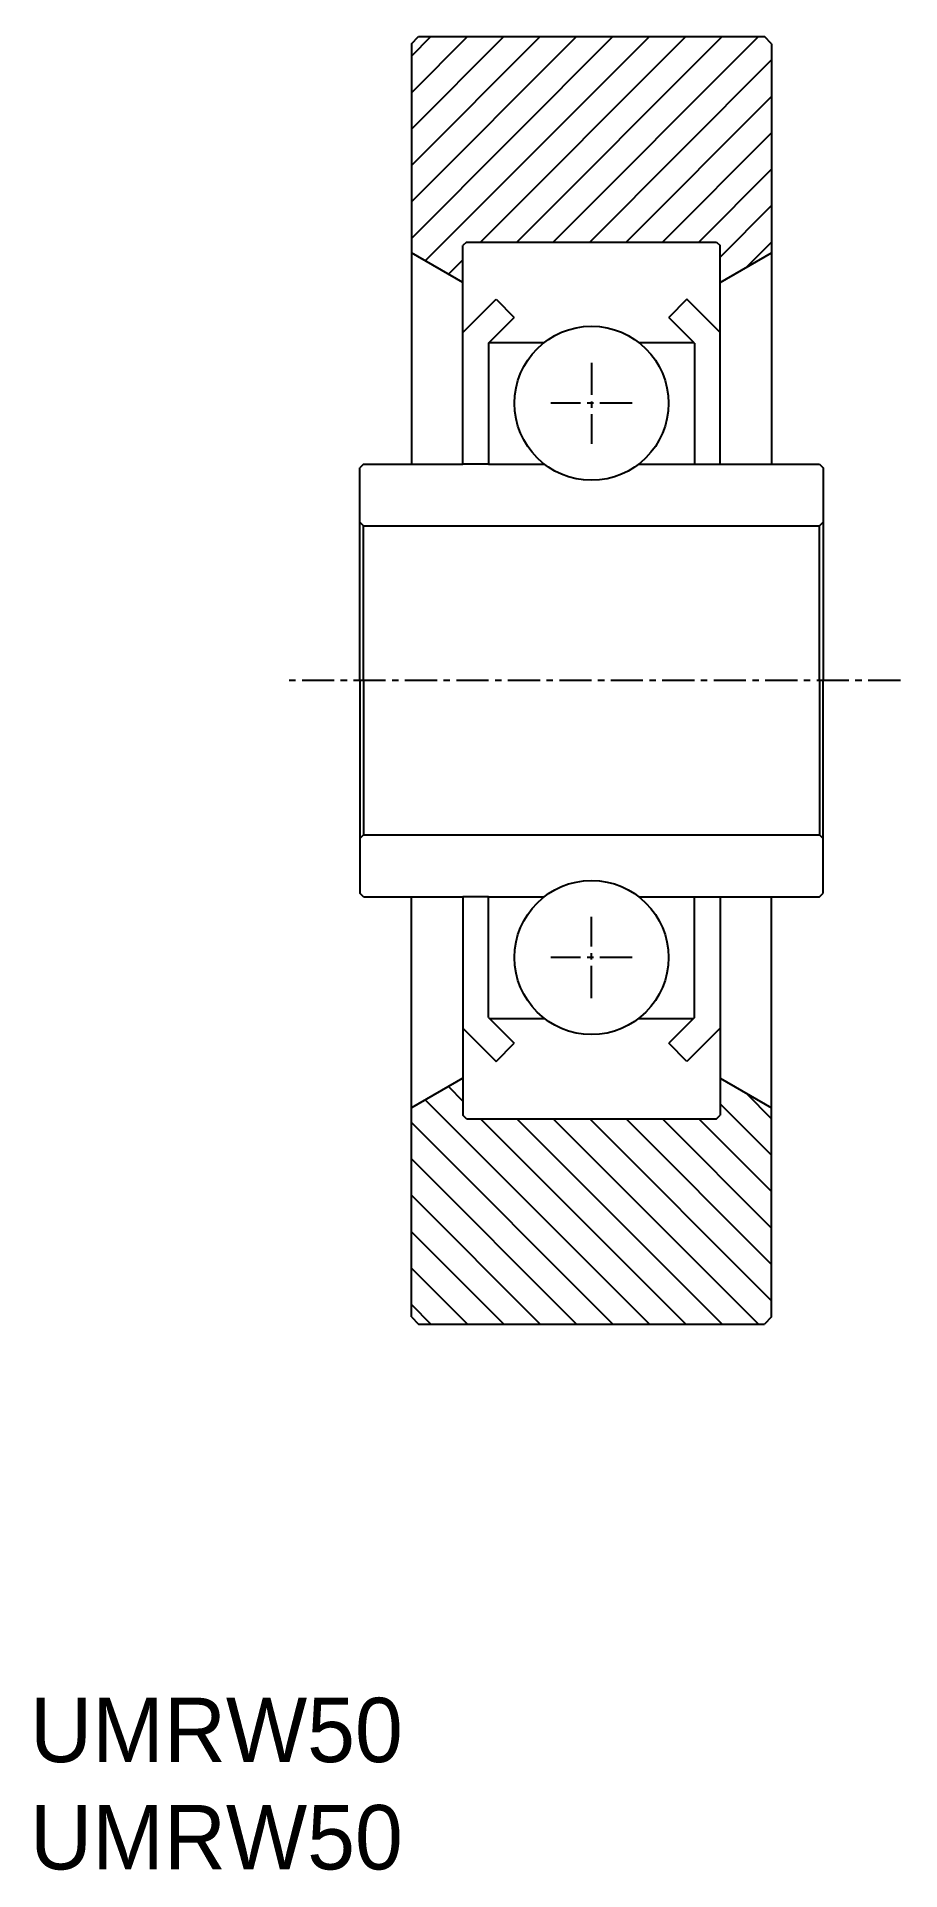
# Model space of a CAD drawing. Extents: x -55.2 to -21.7, y -9.3 to 61.9.
import ezdxf

# ---------------------------------------------------------------- set-up
doc = ezdxf.new("R2010")
doc.units = 0
doc.linetypes.add('CENTER', pattern=[2, 1.25, -0.25, 0.25, -0.25])
doc.layers.get('0').update_dxf_attribs({"linetype": 'CONTINUOUS'})
doc.layers.add('CENTER', color=1, linetype='CENTER')

# ---------------------------------------------------------------- blocks, each defined once
blk = doc.blocks.new('*X4')
at = {"color": 0, "linetype": 'CONTINUOUS'}
for p, q in [((-40.665, 54.088), (-32.832, 61.921)), ((-40.665, 55.502), (-34.246, 61.921)), ((-40.665, 56.916), (-35.66, 61.921)), ((-40.665, 58.33), (-37.074, 61.921)), ((-40.665, 59.745), (-38.489, 61.921)), ((-40.665, 61.159), (-39.903, 61.921)), ((-40.125, 53.213), (-31.418, 61.921)), ((-37.978, 53.946), (-30.003, 61.921)), ((-36.564, 53.946), (-28.589, 61.921)), ((-35.15, 53.946), (-27.175, 61.921)), ((-33.736, 53.946), (-26.665, 61.017)), ((-32.322, 53.946), (-26.665, 59.602)), ((-30.907, 53.946), (-26.665, 58.188)), ((-29.493, 53.946), (-26.665, 56.774)), ((-28.665, 53.36), (-26.665, 55.36)), ((-27.659, 52.951), (-26.665, 53.946)), ((-39.228, 52.696), (-38.665, 53.259))]:
    blk.add_line(p, q, dxfattribs=at)
blk = doc.blocks.new('*X5')
at = {"color": 0, "linetype": 'CONTINUOUS'}
for p, q in [((-39.228, 21.145), (-38.665, 20.582)), ((-27.659, 20.89), (-26.665, 19.895)), ((-40.125, 20.628), (-31.418, 11.921)), ((-28.665, 20.481), (-26.665, 18.481)), ((-40.665, 19.753), (-32.832, 11.921)), ((-37.978, 19.896), (-30.003, 11.921)), ((-36.564, 19.896), (-28.589, 11.921)), ((-35.15, 19.896), (-27.175, 11.921)), ((-33.736, 19.896), (-26.665, 12.824)), ((-32.322, 19.896), (-26.665, 14.239)), ((-30.907, 19.896), (-26.665, 15.653)), ((-29.493, 19.896), (-26.665, 17.067)), ((-40.665, 18.339), (-34.246, 11.921)), ((-40.665, 16.925), (-35.66, 11.921)), ((-40.665, 15.511), (-37.074, 11.921)), ((-40.665, 14.096), (-38.489, 11.921)), ((-40.665, 12.682), (-39.903, 11.921))]:
    blk.add_line(p, q, dxfattribs=at)

msp = doc.modelspace()

# ---------------------------------------------------------------- linework, layer by layer
at = {"color": 7, "linetype": 'CONTINUOUS'}
for p, q in [((-40.665, 61.641), (-40.385, 61.921)), ((-40.665, 61.641), (-40.665, 45.321)), ((-40.385, 61.921), (-26.945, 61.921)), ((-26.665, 61.641), (-26.945, 61.921)), ((-26.665, 61.641), (-26.665, 45.321)), ((-38.665, 52.371), (-40.665, 53.525)), ((-38.525, 53.946), (-38.665, 53.806)), ((-38.665, 50.428), (-38.665, 53.806)), ((-38.525, 53.946), (-28.805, 53.946)), ((-28.805, 53.946), (-28.665, 53.806)), ((-28.665, 50.428), (-28.665, 53.806)), ((-28.665, 52.371), (-26.665, 53.525)), ((-38.665, 50.428), (-37.372, 51.721)), ((-37.372, 51.721), (-36.665, 51.014)), ((-29.957, 51.721), (-30.665, 51.014)), ((-28.665, 50.428), (-29.957, 51.721)), ((-37.665, 50.014), (-36.665, 51.014)), ((-29.665, 50.014), (-30.665, 51.014)), ((-38.665, 45.321), (-38.665, 50.428)), ((-37.665, 50.014), (-37.665, 45.321)), ((-37.633, 50.046), (-35.501, 50.046)), ((-31.828, 50.046), (-29.696, 50.046)), ((-29.665, 50.014), (-29.665, 45.321)), ((-28.665, 45.321), (-28.665, 50.428)), ((-42.525, 45.321), (-42.665, 45.181)), ((-42.665, 42.921), (-42.665, 45.181)), ((-42.525, 45.321), (-38.665, 45.321)), ((-37.665, 45.321), (-38.665, 45.321)), ((-37.665, 45.321), (-35.501, 45.321)), ((-31.828, 45.321), (-29.665, 45.321)), ((-29.665, 45.321), (-28.665, 45.321)), ((-28.665, 45.321), (-24.805, 45.321)), ((-24.805, 45.321), (-24.665, 45.181)), ((-24.665, 45.181), (-24.665, 42.921)), ((-42.525, 42.921), (-42.665, 43.061)), ((-42.665, 36.921), (-42.665, 42.921)), ((-42.525, 36.921), (-42.525, 42.921)), ((-42.525, 42.921), (-24.805, 42.921)), ((-24.805, 42.921), (-24.665, 43.061)), ((-24.805, 36.921), (-24.805, 42.921)), ((-24.665, 42.921), (-24.665, 36.921)), ((-42.665, 36.921), (-42.665, 30.921)), ((-42.525, 36.921), (-42.525, 30.921)), ((-24.805, 36.921), (-24.805, 30.921)), ((-24.665, 30.921), (-24.665, 36.921)), ((-42.665, 30.921), (-42.665, 28.661)), ((-42.525, 30.921), (-42.665, 30.781)), ((-42.525, 30.921), (-24.805, 30.921)), ((-24.805, 30.921), (-24.665, 30.781)), ((-24.665, 28.661), (-24.665, 30.921)), ((-42.525, 28.521), (-42.665, 28.661)), ((-42.525, 28.521), (-38.665, 28.521)), ((-40.665, 12.201), (-40.665, 28.521)), ((-37.665, 28.521), (-38.665, 28.521)), ((-38.665, 28.521), (-38.665, 23.413)), ((-37.665, 28.521), (-35.501, 28.521)), ((-37.665, 23.827), (-37.665, 28.521)), ((-31.828, 28.521), (-29.665, 28.521)), ((-29.665, 28.521), (-28.665, 28.521)), ((-29.665, 23.827), (-29.665, 28.521)), ((-28.665, 28.521), (-24.805, 28.521)), ((-28.665, 28.521), (-28.665, 23.413)), ((-26.665, 12.201), (-26.665, 28.521)), ((-24.805, 28.521), (-24.665, 28.661)), ((-37.665, 23.827), (-36.665, 22.827)), ((-37.633, 23.796), (-35.501, 23.796)), ((-31.828, 23.796), (-29.696, 23.796)), ((-29.665, 23.827), (-30.665, 22.827)), ((-38.665, 23.413), (-38.665, 20.036)), ((-38.665, 23.413), (-37.372, 22.12)), ((-37.372, 22.12), (-36.665, 22.827)), ((-29.957, 22.12), (-30.665, 22.827)), ((-28.665, 23.413), (-29.957, 22.12)), ((-28.665, 23.413), (-28.665, 20.036)), ((-38.665, 21.471), (-40.665, 20.316)), ((-28.665, 21.471), (-26.665, 20.316)), ((-38.525, 19.896), (-38.665, 20.036)), ((-28.805, 19.896), (-28.665, 20.036)), ((-38.525, 19.896), (-28.805, 19.896)), ((-40.665, 12.201), (-40.385, 11.921)), ((-26.665, 12.201), (-26.945, 11.921)), ((-40.385, 11.921), (-26.945, 11.921))]:
    msp.add_line(p, q, dxfattribs=at)
for centre in [(-33.665, 47.683), (-33.665, 26.158)]:
    msp.add_circle(centre, 2.992, dxfattribs=at)
at = {"layer": 'CENTER', "color": 1, "linetype": 'CENTER'}
for p, q in [((-33.665, 49.258), (-33.665, 46.108)), ((-32.09, 47.683), (-35.24, 47.683)), ((-21.665, 36.921), (-45.665, 36.921)), ((-33.665, 24.583), (-33.665, 27.733)), ((-32.09, 26.158), (-35.24, 26.158))]:
    msp.add_line(p, q, dxfattribs=at)

# ---------------------------------------------------------------- block references
at = {"color": 3, "linetype": 'CONTINUOUS'}
for name in ['*X4', '*X5']:
    msp.add_blockref(name, (0, 0), dxfattribs=at)

# ---------------------------------------------------------------- texts
at = {"color": 7, "linetype": 'CONTINUOUS'}
for p in [(-55.484, -5.09), (-55.484, -9.256)]:
    msp.add_text('UMRW50', height=2.5, dxfattribs=at).set_placement(p)

doc.saveas('drawing.dxf')
